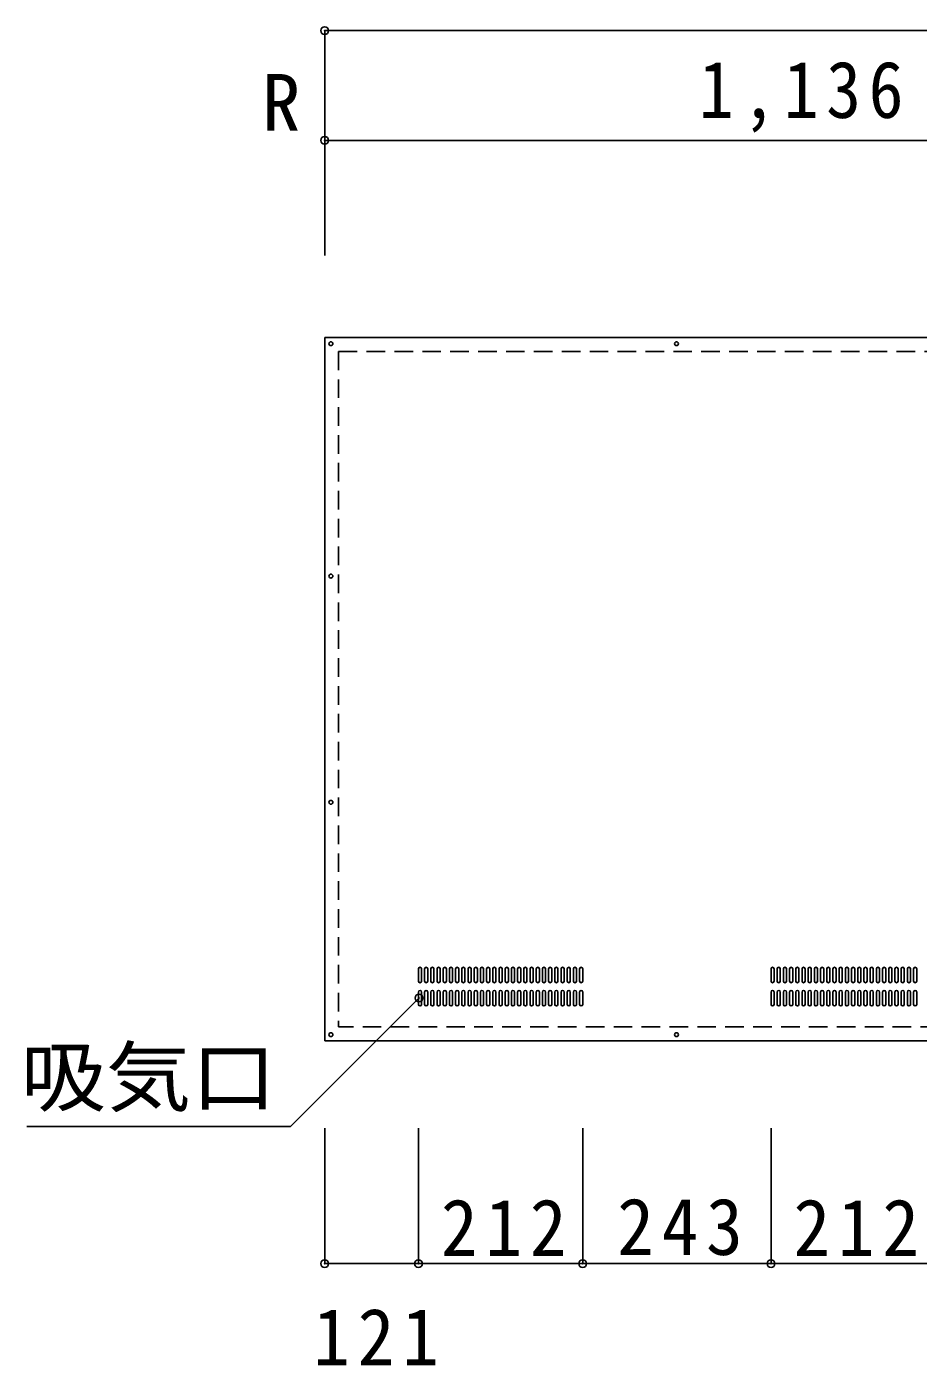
# Model space of a CAD drawing. Units: millimetres at full size, sheet at 1:20; details may follow other scales. Extents: x -3835 to 3448, y -4321 to 4350.
# Drawn here: x -85 to 1066, y -4076 to -2348 of the extents above; entities that cross this region are included whole.
import ezdxf
from ezdxf.enums import TextEntityAlignment as Align

# ---------------------------------------------------------------- set-up
doc = ezdxf.new("R2010")
doc.units = ezdxf.units.MM
doc.header["$LTSCALE"] = 20
doc.header["$PDMODE"] = 32
doc.header["$PDSIZE"] = 10
doc.linetypes.add('DASHED1', pattern=[1.8, 1.2, -0.6])
doc.layers.add('0-0', color=7, linetype='Continuous')
doc.styles.add('ＭＳ ゴシック', font='')
doc.styles.get('ＭＳ ゴシック').set_extended_font_data('MS Gothic')

msp = doc.modelspace()

# ---------------------------------------------------------------- linework, layer by layer
at = {"layer": '0-0'}
for p, q in [((2100.89, -2353.22), (299.89, -2353.22)), ((299.89, -2353.22), (299.89, -2643.33)), ((1435.89, -2494.87), (299.89, -2494.87)), ((299.89, -2494.87), (299.89, -2643.33)), ((299.89, -2749.38), (299.89, -3657.38)), ((2100.89, -2749.38), (299.89, -2749.38)), ((420.89, -3564.38), (420.89, -3580.38)), ((424.89, -3564.38), (424.89, -3580.38)), ((428.89, -3564.38), (428.89, -3580.38)), ((432.89, -3564.38), (432.89, -3580.38)), ((436.89, -3564.38), (436.89, -3580.38)), ((440.89, -3564.38), (440.89, -3580.38)), ((444.89, -3564.38), (444.89, -3580.38)), ((448.89, -3564.38), (448.89, -3580.38)), ((452.89, -3564.38), (452.89, -3580.38)), ((456.89, -3564.38), (456.89, -3580.38)), ((460.89, -3564.38), (460.89, -3580.38)), ((464.89, -3564.38), (464.89, -3580.38)), ((468.89, -3564.38), (468.89, -3580.38)), ((472.89, -3564.38), (472.89, -3580.38)), ((476.89, -3564.38), (476.89, -3580.38)), ((480.89, -3564.38), (480.89, -3580.38)), ((484.89, -3564.38), (484.89, -3580.38)), ((488.89, -3564.38), (488.89, -3580.38)), ((492.89, -3564.38), (492.89, -3580.38)), ((496.89, -3564.38), (496.89, -3580.38)), ((500.89, -3564.38), (500.89, -3580.38)), ((504.89, -3564.38), (504.89, -3580.38)), ((508.89, -3564.38), (508.89, -3580.38)), ((512.89, -3564.38), (512.89, -3580.38)), ((516.89, -3564.38), (516.89, -3580.38)), ((520.89, -3564.38), (520.89, -3580.38)), ((524.89, -3564.38), (524.89, -3580.38)), ((528.89, -3564.38), (528.89, -3580.38)), ((532.89, -3564.38), (532.89, -3580.38)), ((536.89, -3564.38), (536.89, -3580.38)), ((540.89, -3564.38), (540.89, -3580.38)), ((544.89, -3564.38), (544.89, -3580.38)), ((548.89, -3564.38), (548.89, -3580.38)), ((552.89, -3564.38), (552.89, -3580.38)), ((556.89, -3564.38), (556.89, -3580.38)), ((560.89, -3564.38), (560.89, -3580.38)), ((564.89, -3564.38), (564.89, -3580.38)), ((568.89, -3564.38), (568.89, -3580.38)), ((572.89, -3564.38), (572.89, -3580.38)), ((576.89, -3564.38), (576.89, -3580.38)), ((580.89, -3564.38), (580.89, -3580.38)), ((584.89, -3564.38), (584.89, -3580.38)), ((588.89, -3564.38), (588.89, -3580.38)), ((592.89, -3564.38), (592.89, -3580.38)), ((596.89, -3564.38), (596.89, -3580.38)), ((600.89, -3564.38), (600.89, -3580.38)), ((604.89, -3564.38), (604.89, -3580.38)), ((608.89, -3564.38), (608.89, -3580.38)), ((612.89, -3564.38), (612.89, -3580.38)), ((616.89, -3564.38), (616.89, -3580.38)), ((620.89, -3564.38), (620.89, -3580.38)), ((624.89, -3564.38), (624.89, -3580.38)), ((628.89, -3564.38), (628.89, -3580.38)), ((632.89, -3564.38), (632.89, -3580.38)), ((875.89, -3564.38), (875.89, -3580.38)), ((879.89, -3564.38), (879.89, -3580.38)), ((883.89, -3564.38), (883.89, -3580.38)), ((887.89, -3564.38), (887.89, -3580.38)), ((891.89, -3564.38), (891.89, -3580.38)), ((895.89, -3564.38), (895.89, -3580.38)), ((899.89, -3564.38), (899.89, -3580.38)), ((903.89, -3564.38), (903.89, -3580.38)), ((907.89, -3564.38), (907.89, -3580.38)), ((911.89, -3564.38), (911.89, -3580.38)), ((915.89, -3564.38), (915.89, -3580.38)), ((919.89, -3564.38), (919.89, -3580.38)), ((923.89, -3564.38), (923.89, -3580.38)), ((927.89, -3564.38), (927.89, -3580.38)), ((931.89, -3564.38), (931.89, -3580.38)), ((935.89, -3564.38), (935.89, -3580.38)), ((939.89, -3564.38), (939.89, -3580.38)), ((943.89, -3564.38), (943.89, -3580.38)), ((947.89, -3564.38), (947.89, -3580.38)), ((951.89, -3564.38), (951.89, -3580.38)), ((955.89, -3564.38), (955.89, -3580.38)), ((959.89, -3564.38), (959.89, -3580.38)), ((963.89, -3564.38), (963.89, -3580.38)), ((967.89, -3564.38), (967.89, -3580.38)), ((971.89, -3564.38), (971.89, -3580.38)), ((975.89, -3564.38), (975.89, -3580.38)), ((979.89, -3564.38), (979.89, -3580.38)), ((983.89, -3564.38), (983.89, -3580.38)), ((987.89, -3564.38), (987.89, -3580.38)), ((991.89, -3564.38), (991.89, -3580.38)), ((995.89, -3564.38), (995.89, -3580.38)), ((999.89, -3564.38), (999.89, -3580.38)), ((1003.89, -3564.38), (1003.89, -3580.38)), ((1007.89, -3564.38), (1007.89, -3580.38)), ((1011.89, -3564.38), (1011.89, -3580.38)), ((1015.89, -3564.38), (1015.89, -3580.38)), ((1019.89, -3564.38), (1019.89, -3580.38)), ((1023.89, -3564.38), (1023.89, -3580.38)), ((1027.89, -3564.38), (1027.89, -3580.38)), ((1031.89, -3564.38), (1031.89, -3580.38)), ((1035.89, -3564.38), (1035.89, -3580.38)), ((1039.89, -3564.38), (1039.89, -3580.38)), ((1043.89, -3564.38), (1043.89, -3580.38)), ((1047.89, -3564.38), (1047.89, -3580.38)), ((1051.89, -3564.38), (1051.89, -3580.38)), ((1055.89, -3564.38), (1055.89, -3580.38)), ((1059.89, -3564.38), (1059.89, -3580.38)), ((1063.89, -3564.38), (1063.89, -3580.38)), ((421.54, -3602.07), (255.54, -3768.07)), ((420.89, -3594.38), (420.89, -3610.38)), ((424.89, -3594.38), (424.89, -3610.38)), ((428.89, -3594.38), (428.89, -3610.38)), ((432.89, -3594.38), (432.89, -3610.38)), ((436.89, -3594.38), (436.89, -3610.38)), ((440.89, -3594.38), (440.89, -3610.38)), ((444.89, -3594.38), (444.89, -3610.38)), ((448.89, -3594.38), (448.89, -3610.38)), ((452.89, -3594.38), (452.89, -3610.38)), ((456.89, -3594.38), (456.89, -3610.38)), ((460.89, -3594.38), (460.89, -3610.38)), ((464.89, -3594.38), (464.89, -3610.38)), ((468.89, -3594.38), (468.89, -3610.38)), ((472.89, -3594.38), (472.89, -3610.38)), ((476.89, -3594.38), (476.89, -3610.38)), ((480.89, -3594.38), (480.89, -3610.38)), ((484.89, -3594.38), (484.89, -3610.38)), ((488.89, -3594.38), (488.89, -3610.38)), ((492.89, -3594.38), (492.89, -3610.38)), ((496.89, -3594.38), (496.89, -3610.38)), ((500.89, -3594.38), (500.89, -3610.38)), ((504.89, -3594.38), (504.89, -3610.38)), ((508.89, -3594.38), (508.89, -3610.38)), ((512.89, -3594.38), (512.89, -3610.38)), ((516.89, -3594.38), (516.89, -3610.38)), ((520.89, -3594.38), (520.89, -3610.38)), ((524.89, -3594.38), (524.89, -3610.38)), ((528.89, -3594.38), (528.89, -3610.38)), ((532.89, -3594.38), (532.89, -3610.38)), ((536.89, -3594.38), (536.89, -3610.38)), ((540.89, -3594.38), (540.89, -3610.38)), ((544.89, -3594.38), (544.89, -3610.38)), ((548.89, -3594.38), (548.89, -3610.38)), ((552.89, -3594.38), (552.89, -3610.38)), ((556.89, -3594.38), (556.89, -3610.38)), ((560.89, -3594.38), (560.89, -3610.38)), ((564.89, -3594.38), (564.89, -3610.38)), ((568.89, -3594.38), (568.89, -3610.38)), ((572.89, -3594.38), (572.89, -3610.38)), ((576.89, -3594.38), (576.89, -3610.38)), ((580.89, -3594.38), (580.89, -3610.38)), ((584.89, -3594.38), (584.89, -3610.38)), ((588.89, -3594.38), (588.89, -3610.38)), ((592.89, -3594.38), (592.89, -3610.38)), ((596.89, -3594.38), (596.89, -3610.38)), ((600.89, -3594.38), (600.89, -3610.38)), ((604.89, -3594.38), (604.89, -3610.38)), ((608.89, -3594.38), (608.89, -3610.38)), ((612.89, -3594.38), (612.89, -3610.38)), ((616.89, -3594.38), (616.89, -3610.38)), ((620.89, -3594.38), (620.89, -3610.38)), ((624.89, -3594.38), (624.89, -3610.38)), ((628.89, -3594.38), (628.89, -3610.38)), ((632.89, -3594.38), (632.89, -3610.38)), ((875.89, -3594.38), (875.89, -3610.38)), ((879.89, -3594.38), (879.89, -3610.38)), ((883.89, -3594.38), (883.89, -3610.38)), ((887.89, -3594.38), (887.89, -3610.38)), ((891.89, -3594.38), (891.89, -3610.38)), ((895.89, -3594.38), (895.89, -3610.38)), ((899.89, -3594.38), (899.89, -3610.38)), ((903.89, -3594.38), (903.89, -3610.38)), ((907.89, -3594.38), (907.89, -3610.38)), ((911.89, -3594.38), (911.89, -3610.38)), ((915.89, -3594.38), (915.89, -3610.38)), ((919.89, -3594.38), (919.89, -3610.38)), ((923.89, -3594.38), (923.89, -3610.38)), ((927.89, -3594.38), (927.89, -3610.38)), ((931.89, -3594.38), (931.89, -3610.38)), ((935.89, -3594.38), (935.89, -3610.38)), ((939.89, -3594.38), (939.89, -3610.38)), ((943.89, -3594.38), (943.89, -3610.38)), ((947.89, -3594.38), (947.89, -3610.38)), ((951.89, -3594.38), (951.89, -3610.38)), ((955.89, -3594.38), (955.89, -3610.38)), ((959.89, -3594.38), (959.89, -3610.38)), ((963.89, -3594.38), (963.89, -3610.38)), ((967.89, -3594.38), (967.89, -3610.38)), ((971.89, -3594.38), (971.89, -3610.38)), ((975.89, -3594.38), (975.89, -3610.38)), ((979.89, -3594.38), (979.89, -3610.38)), ((983.89, -3594.38), (983.89, -3610.38)), ((987.89, -3594.38), (987.89, -3610.38)), ((991.89, -3594.38), (991.89, -3610.38)), ((995.89, -3594.38), (995.89, -3610.38)), ((999.89, -3594.38), (999.89, -3610.38)), ((1003.89, -3594.38), (1003.89, -3610.38)), ((1007.89, -3594.38), (1007.89, -3610.38)), ((1011.89, -3594.38), (1011.89, -3610.38)), ((1015.89, -3594.38), (1015.89, -3610.38)), ((1019.89, -3594.38), (1019.89, -3610.38)), ((1023.89, -3594.38), (1023.89, -3610.38)), ((1027.89, -3594.38), (1027.89, -3610.38)), ((1031.89, -3594.38), (1031.89, -3610.38)), ((1035.89, -3594.38), (1035.89, -3610.38)), ((1039.89, -3594.38), (1039.89, -3610.38)), ((1043.89, -3594.38), (1043.89, -3610.38)), ((1047.89, -3594.38), (1047.89, -3610.38)), ((1051.89, -3594.38), (1051.89, -3610.38)), ((1055.89, -3594.38), (1055.89, -3610.38)), ((1059.89, -3594.38), (1059.89, -3610.38)), ((1063.89, -3594.38), (1063.89, -3610.38)), ((2100.89, -3657.38), (299.89, -3657.38)), ((255.54, -3768.07), (-84.63, -3768.07)), ((299.89, -3944.97), (299.89, -3769.98)), ((420.89, -3944.97), (420.89, -3769.98)), ((420.89, -3944.97), (420.89, -3769.98)), ((632.89, -3944.97), (632.89, -3769.98)), ((875.89, -3944.97), (875.89, -3769.98)), ((420.89, -3944.97), (299.89, -3944.97)), ((420.89, -3944.97), (632.89, -3944.97)), ((632.89, -3944.97), (875.89, -3944.97)), ((875.89, -3944.97), (1087.89, -3944.97))]:
    msp.add_line(p, q, dxfattribs=at)
at = {"layer": '0-0', "linetype": 'DASHED1'}
for p, q in [((317.89, -2767.38), (317.89, -3639.38)), ((317.89, -2767.38), (2100.89, -2767.38)), ((2100.89, -3639.38), (317.89, -3639.38))]:
    msp.add_line(p, q, dxfattribs=at)
at = {"layer": '0-0'}
for centre in [(307.89, -2757.38), (753.89, -2757.38), (307.89, -3057.38), (307.89, -3349.38), (307.89, -3649.38), (753.89, -3649.38)]:
    msp.add_circle(centre, 2.5, dxfattribs=at)
for centre, start, end in [((422.89, -3564.38), 0, 180), ((430.89, -3564.38), 0, 180), ((438.89, -3564.38), 0, 180), ((446.89, -3564.38), 0, 180), ((454.89, -3564.38), 0, 180), ((462.89, -3564.38), 0, 180), ((470.89, -3564.38), 0, 180), ((478.89, -3564.38), 0, 180), ((486.89, -3564.38), 0, 180), ((494.89, -3564.38), 0, 180), ((502.89, -3564.38), 0, 180), ((510.89, -3564.38), 0, 180), ((518.89, -3564.38), 0, 180), ((526.89, -3564.38), 0, 180), ((534.89, -3564.38), 0, 180), ((542.89, -3564.38), 0, 180), ((550.89, -3564.38), 0, 180), ((558.89, -3564.38), 0, 180), ((566.89, -3564.38), 0, 180), ((574.89, -3564.38), 0, 180), ((582.89, -3564.38), 0, 180), ((590.89, -3564.38), 0, 180), ((598.89, -3564.38), 0, 180), ((606.89, -3564.38), 0, 180), ((614.89, -3564.38), 0, 180), ((622.89, -3564.38), 0, 180), ((630.89, -3564.38), 0, 180), ((877.89, -3564.38), 0, 180), ((885.89, -3564.38), 0, 180), ((893.89, -3564.38), 0, 180), ((901.89, -3564.38), 0, 180), ((909.89, -3564.38), 0, 180), ((917.89, -3564.38), 0, 180), ((925.89, -3564.38), 0, 180), ((933.89, -3564.38), 0, 180), ((941.89, -3564.38), 0, 180), ((949.89, -3564.38), 0, 180), ((957.89, -3564.38), 0, 180), ((965.89, -3564.38), 0, 180), ((973.89, -3564.38), 0, 180), ((981.89, -3564.38), 0, 180), ((989.89, -3564.38), 0, 180), ((997.89, -3564.38), 0, 180), ((1005.89, -3564.38), 0, 180), ((1013.89, -3564.38), 0, 180), ((1021.89, -3564.38), 0, 180), ((1029.89, -3564.38), 0, 180), ((1037.89, -3564.38), 0, 180), ((1045.89, -3564.38), 0, 180), ((1053.89, -3564.38), 0, 180), ((1061.89, -3564.38), 0, 180), ((422.89, -3580.38), 180, 0), ((422.89, -3594.38), 0, 180), ((430.89, -3580.38), 180, 0), ((430.89, -3594.38), 0, 180), ((438.89, -3580.38), 180, 0), ((438.89, -3594.38), 0, 180), ((446.89, -3580.38), 180, 0), ((446.89, -3594.38), 0, 180), ((454.89, -3580.38), 180, 0), ((454.89, -3594.38), 0, 180), ((462.89, -3580.38), 180, 0), ((462.89, -3594.38), 0, 180), ((470.89, -3580.38), 180, 0), ((470.89, -3594.38), 0, 180), ((478.89, -3580.38), 180, 0), ((478.89, -3594.38), 0, 180), ((486.89, -3580.38), 180, 0), ((486.89, -3594.38), 0, 180), ((494.89, -3580.38), 180, 0), ((494.89, -3594.38), 0, 180), ((502.89, -3580.38), 180, 0), ((502.89, -3594.38), 0, 180), ((510.89, -3580.38), 180, 0), ((510.89, -3594.38), 0, 180), ((518.89, -3580.38), 180, 0), ((518.89, -3594.38), 0, 180), ((526.89, -3580.38), 180, 0), ((526.89, -3594.38), 0, 180), ((534.89, -3580.38), 180, 0), ((534.89, -3594.38), 0, 180), ((542.89, -3580.38), 180, 0), ((542.89, -3594.38), 0, 180), ((550.89, -3580.38), 180, 0), ((550.89, -3594.38), 0, 180), ((558.89, -3580.38), 180, 0), ((558.89, -3594.38), 0, 180), ((566.89, -3580.38), 180, 0), ((566.89, -3594.38), 0, 180), ((574.89, -3580.38), 180, 0), ((574.89, -3594.38), 0, 180), ((582.89, -3580.38), 180, 0), ((582.89, -3594.38), 0, 180), ((590.89, -3580.38), 180, 0), ((590.89, -3594.38), 0, 180), ((598.89, -3580.38), 180, 0), ((598.89, -3594.38), 0, 180), ((606.89, -3580.38), 180, 0), ((606.89, -3594.38), 0, 180), ((614.89, -3580.38), 180, 0), ((614.89, -3594.38), 0, 180), ((622.89, -3580.38), 180, 0), ((622.89, -3594.38), 0, 180), ((630.89, -3580.38), 180, 0), ((630.89, -3594.38), 0, 180), ((877.89, -3580.38), 180, 0), ((877.89, -3594.38), 0, 180), ((885.89, -3580.38), 180, 0), ((885.89, -3594.38), 0, 180), ((893.89, -3580.38), 180, 0), ((893.89, -3594.38), 0, 180), ((901.89, -3580.38), 180, 0), ((901.89, -3594.38), 0, 180), ((909.89, -3580.38), 180, 0), ((909.89, -3594.38), 0, 180), ((917.89, -3580.38), 180, 0), ((917.89, -3594.38), 0, 180), ((925.89, -3580.38), 180, 0), ((925.89, -3594.38), 0, 180), ((933.89, -3580.38), 180, 0), ((933.89, -3594.38), 0, 180), ((941.89, -3580.38), 180, 0), ((941.89, -3594.38), 0, 180), ((949.89, -3580.38), 180, 0), ((949.89, -3594.38), 0, 180), ((957.89, -3580.38), 180, 0), ((957.89, -3594.38), 0, 180), ((965.89, -3580.38), 180, 0), ((965.89, -3594.38), 0, 180), ((973.89, -3580.38), 180, 0), ((973.89, -3594.38), 0, 180), ((981.89, -3580.38), 180, 0), ((981.89, -3594.38), 0, 180), ((989.89, -3580.38), 180, 0), ((989.89, -3594.38), 0, 180), ((997.89, -3580.38), 180, 0), ((997.89, -3594.38), 0, 180), ((1005.89, -3580.38), 180, 0), ((1005.89, -3594.38), 0, 180), ((1013.89, -3580.38), 180, 0), ((1013.89, -3594.38), 0, 180), ((1021.89, -3580.38), 180, 0), ((1021.89, -3594.38), 0, 180), ((1029.89, -3580.38), 180, 0), ((1029.89, -3594.38), 0, 180), ((1037.89, -3580.38), 180, 0), ((1037.89, -3594.38), 0, 180), ((1045.89, -3580.38), 180, 0), ((1045.89, -3594.38), 0, 180), ((1053.89, -3580.38), 180, 0), ((1053.89, -3594.38), 0, 180), ((1061.89, -3580.38), 180, 0), ((1061.89, -3594.38), 0, 180), ((422.89, -3610.38), 180, 0), ((430.89, -3610.38), 180, 0), ((438.89, -3610.38), 180, 0), ((446.89, -3610.38), 180, 0), ((454.89, -3610.38), 180, 0), ((462.89, -3610.38), 180, 0), ((470.89, -3610.38), 180, 0), ((478.89, -3610.38), 180, 0), ((486.89, -3610.38), 180, 0), ((494.89, -3610.38), 180, 0), ((502.89, -3610.38), 180, 0), ((510.89, -3610.38), 180, 0), ((518.89, -3610.38), 180, 0), ((526.89, -3610.38), 180, 0), ((534.89, -3610.38), 180, 0), ((542.89, -3610.38), 180, 0), ((550.89, -3610.38), 180, 0), ((558.89, -3610.38), 180, 0), ((566.89, -3610.38), 180, 0), ((574.89, -3610.38), 180, 0), ((582.89, -3610.38), 180, 0), ((590.89, -3610.38), 180, 0), ((598.89, -3610.38), 180, 0), ((606.89, -3610.38), 180, 0), ((614.89, -3610.38), 180, 0), ((622.89, -3610.38), 180, 0), ((630.89, -3610.38), 180, 0), ((877.89, -3610.38), 180, 0), ((885.89, -3610.38), 180, 0), ((893.89, -3610.38), 180, 0), ((901.89, -3610.38), 180, 0), ((909.89, -3610.38), 180, 0), ((917.89, -3610.38), 180, 0), ((925.89, -3610.38), 180, 0), ((933.89, -3610.38), 180, 0), ((941.89, -3610.38), 180, 0), ((949.89, -3610.38), 180, 0), ((957.89, -3610.38), 180, 0), ((965.89, -3610.38), 180, 0), ((973.89, -3610.38), 180, 0), ((981.89, -3610.38), 180, 0), ((989.89, -3610.38), 180, 0), ((997.89, -3610.38), 180, 0), ((1005.89, -3610.38), 180, 0), ((1013.89, -3610.38), 180, 0), ((1021.89, -3610.38), 180, 0), ((1029.89, -3610.38), 180, 0), ((1037.89, -3610.38), 180, 0), ((1045.89, -3610.38), 180, 0), ((1053.89, -3610.38), 180, 0), ((1061.89, -3610.38), 180, 0)]:
    msp.add_arc(centre, 2, start, end, dxfattribs=at)
for p in [(299.89, -2353.22), (299.89, -2494.87), (421.54, -3602.07), (299.89, -3944.97), (420.89, -3944.97), (632.89, -3944.97), (875.89, -3944.97)]:
    msp.add_point(p, dxfattribs=at)

# ---------------------------------------------------------------- texts
at = {"layer": '0-0', "style": 'ＭＳ ゴシック'}
msp.add_text('R', height=73.31, dxfattribs=at).set_placement((218.67, -2504.52), align=Align.BOTTOM_LEFT)
at = {"layer": '0-0', "style": 'ＭＳ ゴシック', "width": 1.1}
msp.add_text('吸気口', height=73.31, dxfattribs=at).set_placement((-92.57, -3762.69), align=Align.BOTTOM_LEFT)
at = {"layer": '0-0', "char_height": 73.31, "attachment_point": 7, "style": 'ＭＳ ゴシック'}
for s, insert in [('\\T1.22;\\W0.9;1,136', (782.89, -2484.87)), ('\\T1.21;\\W0.95;212', (449.94, -3934.97)), ('\\T1.21;\\W0.95;243', (677.44, -3934.97)), ('\\T1.21;\\W0.95;212', (904.94, -3934.97)), ('\\T1.21;\\W0.95;121', (285.11, -4076.15))]:
    msp.add_mtext(s, dxfattribs=dict(at, insert=insert))

doc.saveas('drawing.dxf')
